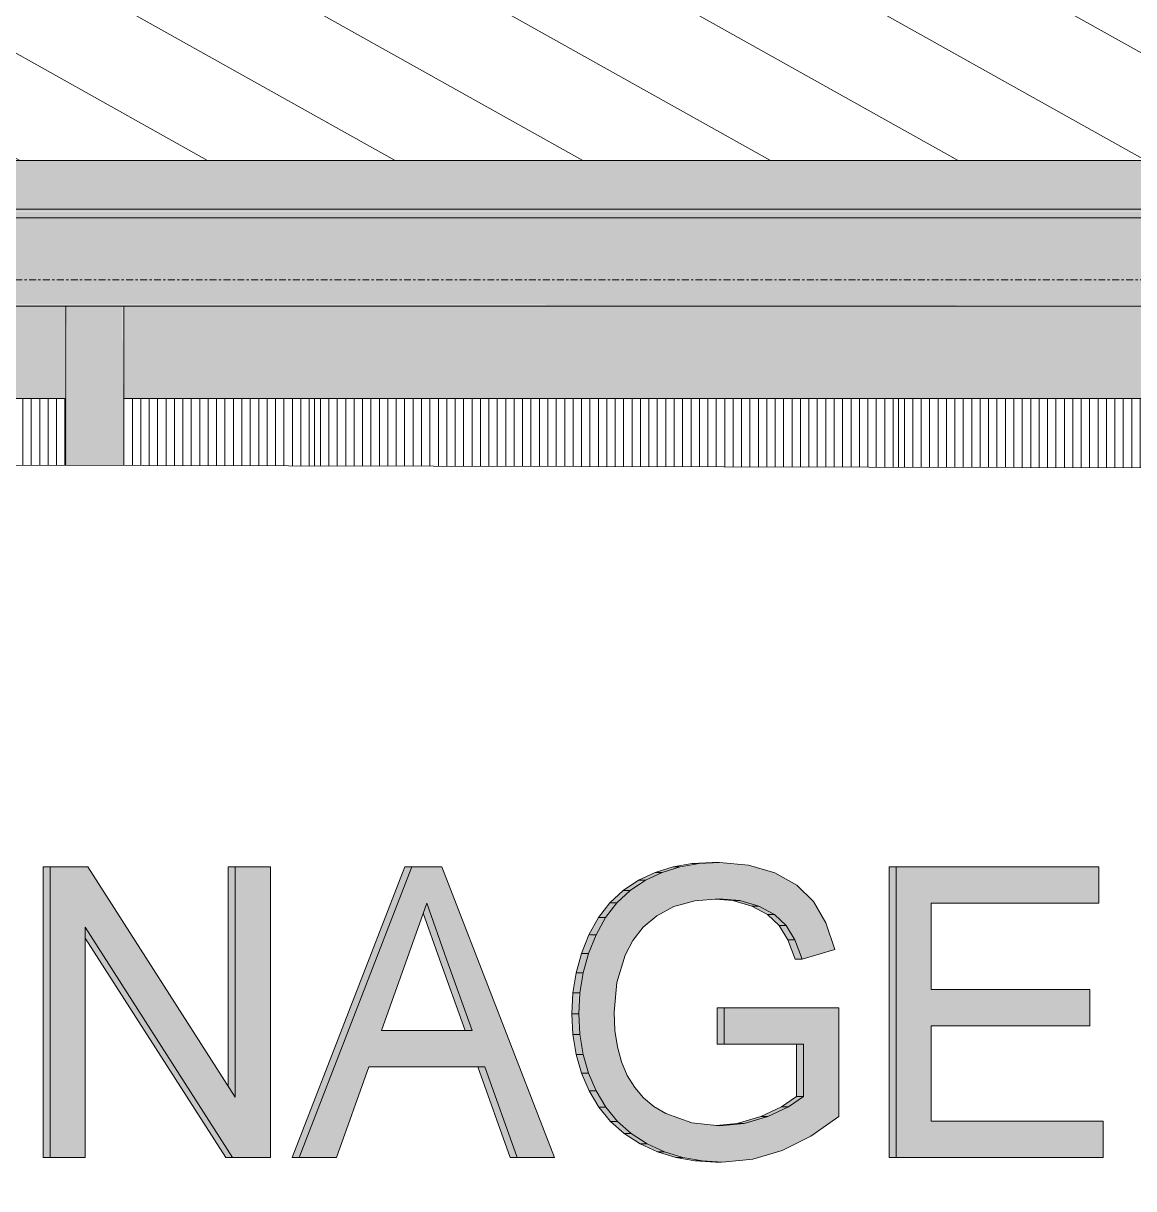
# Model space of a CAD drawing. Header units: millimetres. Extents: x -2361666 to -2009843, y -375 to 29863.
# Drawn here: x -2323532 to -2321613, y 13629 to 15643 of the extents above; entities that cross this region are included whole.
import ezdxf

# ---------------------------------------------------------------- set-up
doc = ezdxf.new("R2010")
doc.units = ezdxf.units.MM
doc.linetypes.add('AEC_Center', pattern=[24, 12, -4, 4, -4])
for name, color, linetype, lineweight in [('A-FLOR-LEVL', 51, 'Continuous', 5), ('A-GENM', 13, 'Continuous', 5), ('A-GLAZ-CURT', 52, 'Continuous', 5), ('A-ROOF', 132, 'Continuous', 5), ('A-ROOF-PATT', 132, 'Continuous', 5), ('P-SANR-FIXT', 6, 'Continuous', 5)]:
    doc.layers.add(name, color=color, linetype=linetype, lineweight=lineweight)

# ---------------------------------------------------------------- blocks, each defined once
blk = doc.blocks.new('Downpipe - Tee Spreader - Downpipe - Tee Spreader-V8-SOUTH EAST - PART B')
at = {"layer": 'P-SANR-FIXT'}
h = blk.add_hatch(color=256, dxfattribs=at)
h.paths.add_polyline_path([(-2323454, 11326.6), (-2323450.7, 11332.6), (-2323439.2, 11345.3), (-2323425.7, 11354.3), (-2323422.1, 11356.3), (-2323409.2, 11360.5), (-2323396.3, 11362), (-2323380.6, 11359.1), (-2323370.9, 11354.3), (-2323358.4, 11345.3), (-2323360.3, 12479.1), (-2323456.9, 12479), (-2323456.9, 11326.6)])
h.paths.add_polyline_path([(-2323358.4, 14879.1), (-2323360.5, 15154.5), (-2323456.9, 15154.5), (-2323456.3, 14879.3), (-2323358.6, 14879.1)])
for p, q in [((-2323458.4, 15155), (-2323458.4, 14879.3)), ((-2323358.4, 14879.1), (-2323358.4, 15155))]:
    blk.add_line(p, q, dxfattribs=at)
blk = doc.blocks.new('FP_67-SOUTH EAST - PART B')
at = {"layer": 'A-GENM'}
blk.add_line((-2321010.6, 14873.7), (-2321010.6, 14994.7), dxfattribs=at)
blk = doc.blocks.new('MulticellPanel_Polycarbonate_Danpal_1040w - Grey-V66-SOUTH EAST - PART B')
at = {"layer": 'A-GENM'}
h = blk.add_hatch(dxfattribs=at)
h.set_pattern_fill('FP_22', color=256, style=0, pattern_type=2)
h.set_pattern_definition([(90, (-2321514.535, 15017.768), (14.555, -9e-16), [])])
h.paths.add_polyline_path([(-2321012.9, 14873.7), (-2321012.9, 14994.7), (-2322016.2, 14994.7), (-2322016.2, 14876), (-2321036.6, 14873.8)])
blk.add_blockref('FP_67-SOUTH EAST - PART B', (0, 0), dxfattribs=at)
blk = doc.blocks.new('FP_69-SOUTH EAST - PART B')
at = {"layer": 'A-GENM'}
blk.add_line((-2322019.7, 14876), (-2322019.7, 14994.7), dxfattribs=at)
blk = doc.blocks.new('MulticellPanel_Polycarbonate_Danpal_1040w - Grey-V68-SOUTH EAST - PART B')
at = {"layer": 'A-GENM'}
h = blk.add_hatch(dxfattribs=at)
h.set_pattern_fill('FP_23', color=256, style=0, pattern_type=2)
h.set_pattern_definition([(90, (-2322523.671, 15017.768), (14.555, -9e-16), [])])
h.paths.add_polyline_path([(-2322022, 14876), (-2322022, 14994.7), (-2323025.3, 14994.7), (-2323025.3, 14878.3), (-2322032.8, 14876.1)])
blk.add_blockref('FP_69-SOUTH EAST - PART B', (0, 0), dxfattribs=at)
blk = doc.blocks.new('FP_71-SOUTH EAST - PART B')
at = {"layer": 'A-GENM'}
blk.add_line((-2323028.9, 14878.4), (-2323028.9, 14994.7), dxfattribs=at)
blk = doc.blocks.new('MulticellPanel_Polycarbonate_Danpal_1040w - Grey-V70-SOUTH EAST - PART B')
at = {"layer": 'A-GENM'}
h = blk.add_hatch(dxfattribs=at)
h.set_pattern_fill('FP_24', color=256, style=0, pattern_type=2)
h.set_pattern_definition([(90, (-2323532.807, 15017.768), (14.555, -9e-16), [])])
h.paths.add_polyline_path([(-2323031.1, 14878.4), (-2323031.1, 14994.7), (-2323358.4, 14994.7), (-2323358.4, 14879.1), (-2323087.6, 14878.5)])
h.paths.add_polyline_path([(-2323458.3, 14879.3), (-2323458.3, 14994.7), (-2324034.5, 14994.7), (-2324034.5, 14880.7), (-2323677.7, 14879.8)])
blk.add_blockref('FP_71-SOUTH EAST - PART B', (0, 0), dxfattribs=at)
blk = doc.blocks.new('Generic Models 13 - Generic Models 13-2262104-SOUTH EAST - PART B')
at = {"layer": 'A-GENM'}
blk.add_line((-2319853.7, 14871), (-2329556.9, 14893.4), dxfattribs=at)
blk = doc.blocks.new('Gutter 01 - Gutter 01-2642328-SOUTH EAST - PART B')
at = {"layer": 'A-GENM'}
for points in [[(-2339202, 15318.7), (-2318742.7, 15318.7), (-2318747.6, 15322.3), (-2339246.6, 15322.3), (-2339241.7, 15318.7)], [(-2339241, 15307.1), (-2318741.8, 15308.2), (-2318742.3, 15318.2), (-2318742.7, 15318.7), (-2339240.9, 15317.3), (-2339241, 15307.1)], [(-2339287.5, 15157.1), (-2318788.5, 15157.1), (-2318742.1, 15307.1), (-2339241, 15307.1), (-2339280.4, 15179.8)], [(-2339288.7, 15154.5), (-2318789.1, 15155.7), (-2318789.1, 15157.1), (-2339288.7, 15154.8), (-2339289.3, 15154.5)]]:
    blk.add_hatch(color=256, dxfattribs=at).paths.add_polyline_path(points)
for p, q in [((-2318747.6, 15322.3), (-2339246.6, 15322.3)), ((-2318742.1, 15307.1), (-2339241, 15307.1)), ((-2339289.3, 15154.5), (-2318790.3, 15154.5))]:
    blk.add_line(p, q, dxfattribs=at)

msp = doc.modelspace()

# ---------------------------------------------------------------- hatches: boundary and pattern name
at = {"layer": 'A-GENM'}
for points in [[(-2323497.7, 13682.7), (-2323485.8, 13682.7), (-2323485.8, 14185), (-2323497.9, 14185), (-2323497.9, 13682.7)], [(-2323485.8, 13682.7), (-2323424.9, 13682.7), (-2323424.9, 14080.7), (-2323170.3, 13682.7), (-2323105.1, 13682.7), (-2323105.1, 14185), (-2323166, 14185), (-2323166, 13787), (-2323420.6, 14185), (-2323485.8, 14185), (-2323485.8, 14015.6)], [(-2323166, 13787), (-2323166, 14185), (-2323178.1, 14185), (-2323178.1, 13805.9), (-2323170.3, 13793.7)], [(-2323055.1, 13682.7), (-2322860.5, 14185), (-2322872.6, 14185), (-2323067.2, 13682.7)], [(-2322323.8, 13674.8), (-2322271.5, 13679.8), (-2322220.4, 13694.7), (-2322170.8, 13719.4), (-2322122.7, 13753.9), (-2322122.7, 13941.7), (-2322320.7, 13941.7), (-2322320.7, 13878.9), (-2322183.6, 13878.9), (-2322183.6, 13788.1), (-2322220.4, 13765.3), (-2322253.9, 13751.2), (-2322286.5, 13741.6), (-2322328.7, 13737.6), (-2322376.4, 13743), (-2322423.8, 13760.4), (-2322442.1, 13771.1), (-2322460, 13786.1), (-2322475.4, 13803.9), (-2322488.2, 13824.5), (-2322498.2, 13847.9), (-2322506.3, 13880.4), (-2322509.6, 13902.6), (-2322511.1, 13933.9), (-2322506.3, 13985.1), (-2322492, 14032.5), (-2322478.6, 14057.8), (-2322456.9, 14084.1), (-2322437.3, 14100.8), (-2322407.6, 14116.5), (-2322371.7, 14126.6), (-2322325.8, 14129.7), (-2322293.7, 14126.9), (-2322261.1, 14117.4), (-2322233.3, 14102.3), (-2322213.7, 14084), (-2322198.4, 14059), (-2322185.9, 14025.9), (-2322129.7, 14042.2), (-2322145.2, 14088.6), (-2322166.5, 14125.3), (-2322195.3, 14153.6), (-2322233.3, 14175), (-2322278.5, 14188.3), (-2322329.6, 14192.7), (-2322371.7, 14189.5), (-2322407.6, 14181.8), (-2322428, 14175.5), (-2322460.7, 14159.5), (-2322492, 14136.3), (-2322506.3, 14122.9), (-2322525.8, 14097.5), (-2322546.4, 14057.8), (-2322555.3, 14035.6), (-2322567.3, 13985.1), (-2322570.1, 13967.3), (-2322572, 13931.4), (-2322570.1, 13895.4), (-2322560.2, 13845.9), (-2322555.2, 13828.6), (-2322542.2, 13797.8), (-2322525.5, 13769.7), (-2322505.2, 13745), (-2322475.4, 13720.2), (-2322442.1, 13701), (-2322423.8, 13692.6), (-2322376.4, 13679.9), (-2322358.8, 13676.8), (-2322325.8, 13674.9)], [(-2322440.1, 14175.5), (-2322428, 14175.5), (-2322397, 14185.1), (-2322409.1, 14185.1), (-2322428, 14179.2)], [(-2322407.6, 14185.1), (-2322397, 14185.1), (-2322409.1, 14185.1)], [(-2322035.8, 13682.7), (-2322023.7, 13682.7), (-2322023.7, 14185), (-2322035.8, 14185), (-2322035.8, 13724.5)], [(-2322023.7, 13682.7), (-2321665.8, 13682.7), (-2321665.8, 13745.5), (-2321962.8, 13745.5), (-2321962.8, 13910.3), (-2321688.6, 13910.3), (-2321688.6, 13973.1), (-2321962.8, 13973.1), (-2321962.8, 14122.2), (-2321673.4, 14122.2), (-2321673.4, 14185), (-2322023.7, 14185), (-2322023.7, 13724.5)], [(-2322492, 14144.6), (-2322483.1, 14144.6), (-2322460.7, 14162), (-2322469, 14162), (-2322495.2, 14144.6)], [(-2322456.9, 14162), (-2322428, 14175.5), (-2322440.1, 14175.5), (-2322469, 14162), (-2322460.7, 14162)], [(-2322506.1, 14123.1), (-2322483.1, 14144.6), (-2322495.2, 14144.6), (-2322518.2, 14123.1), (-2322506.3, 14123.1)], [(-2322800.6, 14025.9), (-2322834.7, 14122.2), (-2322840.7, 14105.1), (-2322812.7, 14025.9), (-2322808.7, 14025.9)], [(-2322525.8, 14097.5), (-2322506.3, 14123.1), (-2322518.2, 14123.1), (-2322537.9, 14097.5)], [(-2322261.1, 14117.4), (-2322293.7, 14126.9), (-2322305.8, 14126.9), (-2322273.2, 14117.4)], [(-2322233.8, 14102.8), (-2322261.1, 14117.4), (-2322273.2, 14117.4), (-2322245.9, 14102.8)], [(-2322225.7, 14084), (-2322213.7, 14084), (-2322233.8, 14102.8), (-2322245.9, 14102.8), (-2322230.7, 14088.6)], [(-2322554.4, 14067.9), (-2322542.3, 14067.9), (-2322525.8, 14097.5), (-2322537.9, 14097.5), (-2322551, 14074)], [(-2322198.4, 14059), (-2322213.7, 14084), (-2322225.3, 14083.2), (-2322210.5, 14059)], [(-2323182.3, 13682.7), (-2323170.3, 13682.7), (-2323424.9, 14080.7), (-2323424.9, 14061.8), (-2323263.4, 13809.3)], [(-2322567.4, 14035.6), (-2322555.3, 14035.6), (-2322542.3, 14067.9), (-2322555.3, 14065.7), (-2322564.6, 14042.6)], [(-2322185.9, 14025.9), (-2322198.4, 14059), (-2322210.5, 14059), (-2322198, 14025.9)], [(-2322768.6, 13902.4), (-2322756.5, 13902.4), (-2322800.6, 14025.9), (-2322812.7, 14025.9), (-2322794.6, 13975.2)], [(-2322576.7, 14002.1), (-2322564.6, 14002.1), (-2322555.3, 14035.6), (-2322567.4, 14035.6), (-2322574.2, 14011)], [(-2322570.1, 13967.3), (-2322564.6, 14002.1), (-2322576.7, 14002.1), (-2322582.2, 13967.3), (-2322572, 13967.3)], [(-2322572, 13931.4), (-2322572, 13967.3), (-2322582.2, 13967.3), (-2322584.1, 13931.4)], [(-2322325.8, 13878.9), (-2322320.7, 13878.9), (-2322320.7, 13941.7), (-2322332.8, 13941.7), (-2322332.8, 13878.9), (-2322328.7, 13878.9)], [(-2322582.2, 13895.4), (-2322570.1, 13895.4), (-2322572, 13931.4), (-2322584.1, 13931.4), (-2322582.6, 13902.4)], [(-2322572, 13861.1), (-2322564.5, 13861.1), (-2322572, 13895.4), (-2322582.2, 13895.4), (-2322576.6, 13861.1)], [(-2322560.2, 13828.6), (-2322555.2, 13828.6), (-2322564.5, 13861.1), (-2322576.6, 13861.1), (-2322567.3, 13828.6), (-2322564.5, 13828.6)], [(-2322195.7, 13788.1), (-2322183.6, 13788.1), (-2322183.6, 13878.9), (-2322195.7, 13878.9), (-2322195.7, 13841.5)], [(-2322690.7, 13682.7), (-2322678.6, 13682.7), (-2322734.3, 13839.6), (-2322746.4, 13839.6), (-2322734.3, 13805.6)], [(-2322542.2, 13797.8), (-2322555.2, 13828.6), (-2322567.3, 13828.6), (-2322554.3, 13797.8), (-2322546.4, 13797.8)], [(-2322525.5, 13769.7), (-2322542.2, 13797.8), (-2322554.3, 13797.8), (-2322537.6, 13769.7)], [(-2322209.6, 13770.4), (-2322183.6, 13788.1), (-2322195.7, 13788.1), (-2322220.4, 13770.4)], [(-2322506.3, 13745), (-2322506.3, 13746.4), (-2322525.5, 13769.7), (-2322537.6, 13769.7), (-2322517.3, 13745)], [(-2322254.5, 13753.7), (-2322244.9, 13753.9), (-2322209.6, 13770.4), (-2322221.7, 13770.4), (-2322257.4, 13753.7)], [(-2322488.2, 13724), (-2322481.3, 13724), (-2322506.3, 13745), (-2322517.3, 13745), (-2322493.4, 13724)], [(-2322286.5, 13741.6), (-2322245.3, 13753.7), (-2322257.4, 13753.7), (-2322298.6, 13741.6)], [(-2322460, 13706.4), (-2322453.9, 13706.4), (-2322481.3, 13724), (-2322493.4, 13724), (-2322466, 13706.4)], [(-2322423.8, 13692.6), (-2322453.9, 13706.4), (-2322466, 13706.4), (-2322435.9, 13692.6)], [(-2322392.1, 13682.7), (-2322423.8, 13692.6), (-2322435.9, 13692.6), (-2322404.2, 13682.7)], [(-2322370.9, 13676.8), (-2322358.8, 13676.8), (-2322376.4, 13677.8)]]:
    msp.add_hatch(color=256, dxfattribs=at).paths.add_polyline_path(points)
h = msp.add_hatch(color=256, dxfattribs=at)
h.paths.add_polyline_path([(-2323029, 13682.7), (-2322990.8, 13682.7), (-2322935.1, 13839.6), (-2322734.3, 13839.6), (-2322678.6, 13682.7), (-2322614.2, 13682.7), (-2322808.7, 14185), (-2322860.5, 14185), (-2323055.1, 13682.7)])
h.paths.add_polyline_path([(-2322912.8, 13902.4), (-2322834.7, 14122.1), (-2322756.5, 13902.4), (-2322911.8, 13902.4)])
at = {"layer": 'A-ROOF'}
h = msp.add_hatch(color=256, dxfattribs=at)
h.paths.add_polyline_path([(-2339289.3, 15154.5), (-2339287.5, 15157.1), (-2339287.5, 15159.6), (-2339241, 15317.3), (-2339241.7, 15318.7), (-2339246.6, 15322.3), (-2318830.4, 15322.3), (-2318830.4, 15380.2), (-2318830.4, 15383.2), (-2318830.4, 15406.3), (-2339329.4, 15406.2), (-2339329.4, 15156.5), (-2339289.3, 15154.5)])
h.paths.add_polyline_path([(-2339329.4, 14994.7), (-2338207.3, 14994.7), (-2338207.3, 15154.5), (-2339329.4, 15154.5)])
h.paths.add_polyline_path([(-2338107.3, 14994.7), (-2334520, 14994.7), (-2334520, 15154.5), (-2338107.3, 15154.5)])
h.paths.add_polyline_path([(-2334420, 14994.7), (-2330832.8, 14994.7), (-2330832.8, 15154.5), (-2334420, 15154.5)])
h.paths.add_polyline_path([(-2330732.8, 14994.7), (-2327145.6, 14994.7), (-2327145.6, 15154.5), (-2330732.8, 15154.5)])
h.paths.add_polyline_path([(-2327045.6, 14994.7), (-2323458.3, 14994.7), (-2323458.3, 15154.5), (-2327045.6, 15154.5), (-2327045.6, 15082.8)])
h.paths.add_polyline_path([(-2323358.4, 14994.7), (-2319771.1, 14994.7), (-2319771.1, 15154.5), (-2323358.4, 15154.5), (-2323358.4, 15126.3)])
h.paths.add_polyline_path([(-2319671.1, 14994.7), (-2318830.4, 14994.7), (-2318830.4, 15154.5), (-2319671.1, 15154.5), (-2319671.1, 15082.8)])
at = {"layer": 'A-ROOF-PATT'}
h = msp.add_hatch(dxfattribs=at)
h.set_pattern_fill('FP_5', color=256, style=0, pattern_type=2)
h.set_pattern_definition([(330.771, (-3800929.44, 417381.14), (328.892075, -2.537563), [])])
h.paths.add_polyline_path([(-2339329.4, 15406.2), (-2318830.4, 15406.3), (-2319737.4, 15911.6), (-2340947.2, 15911.6), (-2340117.6, 15689.5), (-2339940.4, 15690.9), (-2338994.7, 15437.8), (-2338994.7, 15434.8), (-2339418.1, 15430), (-2339348, 15411.2)])

# ---------------------------------------------------------------- linework, layer by layer
at = {"layer": 'A-FLOR-LEVL', "linetype": 'AEC_Center'}
msp.add_line((-2360866.1, 15200), (-2294238.6, 15200), dxfattribs=at)
at = {"layer": 'A-GENM'}
for p, q in [((-2323497.9, 13682.7), (-2323497.9, 14185)), ((-2323497.9, 14185), (-2323485.8, 14185)), ((-2323420.6, 14185), (-2323485.8, 14185)), ((-2323485.8, 14185), (-2323485.8, 13682.7)), ((-2323166, 13787), (-2323420.6, 14185)), ((-2323178.1, 13805.9), (-2323178.1, 14185)), ((-2323178.1, 14185), (-2323166, 14185)), ((-2323105.1, 14185), (-2323166, 14185)), ((-2323166, 14185), (-2323166, 13787)), ((-2323105.1, 13682.7), (-2323105.1, 14185)), ((-2323067.2, 13682.7), (-2322872.6, 14185)), ((-2322860.5, 14185), (-2323055.1, 13682.7)), ((-2322872.6, 14185), (-2322860.5, 14185)), ((-2322808.7, 14185), (-2322860.5, 14185)), ((-2322614.2, 13682.7), (-2322808.7, 14185)), ((-2322440.1, 14175.5), (-2322409.1, 14185.1)), ((-2322397, 14185.1), (-2322428, 14175.5)), ((-2322409.1, 14185.1), (-2322376, 14190.9)), ((-2322409.1, 14185.1), (-2322397, 14185.1)), ((-2322363.9, 14190.9), (-2322397, 14185.1)), ((-2322376, 14190.9), (-2322340.7, 14192.8)), ((-2322376, 14190.9), (-2322363.9, 14190.9)), ((-2322328.7, 14192.8), (-2322363.9, 14190.9)), ((-2322340.7, 14192.8), (-2322328.7, 14192.8)), ((-2322278.5, 14188.3), (-2322328.7, 14192.8)), ((-2322233.3, 14175), (-2322278.5, 14188.3)), ((-2322035.8, 13682.7), (-2322035.8, 14185)), ((-2322035.8, 14185), (-2322023.7, 14185)), ((-2321673.4, 14185), (-2322023.7, 14185)), ((-2322023.7, 14185), (-2322023.7, 13682.7)), ((-2321673.4, 14122.2), (-2321673.4, 14185)), ((-2322495.2, 14144.6), (-2322469, 14162)), ((-2322456.9, 14162), (-2322483.1, 14144.6)), ((-2322469, 14162), (-2322440.1, 14175.5)), ((-2322469, 14162), (-2322456.9, 14162)), ((-2322428, 14175.5), (-2322456.9, 14162)), ((-2322440.1, 14175.5), (-2322428, 14175.5)), ((-2322195.3, 14153.6), (-2322233.3, 14175)), ((-2322518.2, 14123.1), (-2322495.2, 14144.6)), ((-2322483.1, 14144.6), (-2322506.1, 14123.1)), ((-2322495.2, 14144.6), (-2322483.1, 14144.6)), ((-2322166.5, 14125.3), (-2322195.3, 14153.6)), ((-2322865.1, 14036.7), (-2322834.7, 14122.2)), ((-2322834.7, 14122.2), (-2322800.6, 14025.9)), ((-2322537.9, 14097.5), (-2322518.2, 14123.1)), ((-2322506.1, 14123.1), (-2322525.8, 14097.5)), ((-2322518.2, 14123.1), (-2322506.1, 14123.1)), ((-2322407.6, 14116.5), (-2322371.7, 14126.6)), ((-2322371.7, 14126.6), (-2322329.6, 14130)), ((-2322305.8, 14126.9), (-2322335.9, 14129.5)), ((-2322329.6, 14130), (-2322293.7, 14126.9)), ((-2322273.2, 14117.4), (-2322305.8, 14126.9)), ((-2322305.8, 14126.9), (-2322293.7, 14126.9)), ((-2322293.7, 14126.9), (-2322261.1, 14117.4)), ((-2322145.2, 14088.6), (-2322166.5, 14125.3)), ((-2321962.8, 13973.1), (-2321962.8, 14122.2)), ((-2321962.8, 14122.2), (-2321673.4, 14122.2)), ((-2322812.7, 14025.9), (-2322840.8, 14105.1)), ((-2322437.3, 14100.8), (-2322407.6, 14116.5)), ((-2322245.9, 14102.8), (-2322273.2, 14117.4)), ((-2322273.2, 14117.4), (-2322261.1, 14117.4)), ((-2322261.1, 14117.4), (-2322233.8, 14102.8)), ((-2322225.7, 14084), (-2322245.9, 14102.8)), ((-2322245.9, 14102.8), (-2322233.8, 14102.8)), ((-2322233.8, 14102.8), (-2322213.7, 14084)), ((-2322554.4, 14067.9), (-2322537.9, 14097.5)), ((-2322525.8, 14097.5), (-2322542.3, 14067.9)), ((-2322537.9, 14097.5), (-2322525.8, 14097.5)), ((-2322478.6, 14057.8), (-2322460.7, 14080.9)), ((-2322460.7, 14080.9), (-2322437.3, 14100.8)), ((-2322210.5, 14059), (-2322225.7, 14084)), ((-2322225.7, 14084), (-2322213.7, 14084)), ((-2322213.7, 14084), (-2322198.4, 14059)), ((-2322129.7, 14042.2), (-2322145.2, 14088.6)), ((-2323424.9, 13682.7), (-2323424.9, 14080.7)), ((-2323424.9, 14080.7), (-2323170.3, 13682.7)), ((-2323182.3, 13682.7), (-2323424.9, 14061.8)), ((-2322567.4, 14035.6), (-2322554.4, 14067.9)), ((-2322542.3, 14067.9), (-2322555.3, 14035.6)), ((-2322554.4, 14067.9), (-2322542.3, 14067.9)), ((-2322492, 14032.5), (-2322478.6, 14057.8)), ((-2322198, 14025.9), (-2322210.5, 14059)), ((-2322210.5, 14059), (-2322198.4, 14059)), ((-2322198.4, 14059), (-2322185.9, 14025.9)), ((-2322185.9, 14025.9), (-2322129.7, 14042.2)), ((-2322912.8, 13902.4), (-2322865.1, 14036.7)), ((-2322768.6, 13902.4), (-2322812.7, 14025.9)), ((-2322800.6, 14025.9), (-2322756.5, 13902.4)), ((-2322576.7, 14002.1), (-2322567.4, 14035.6)), ((-2322567.4, 14035.6), (-2322555.3, 14035.6)), ((-2322555.3, 14035.6), (-2322564.6, 14002.1)), ((-2322506.3, 13985.1), (-2322492, 14032.5)), ((-2322198, 14025.9), (-2322185.9, 14025.9)), ((-2322582.2, 13967.3), (-2322576.7, 14002.1)), ((-2322576.7, 14002.1), (-2322564.6, 14002.1)), ((-2322564.6, 14002.1), (-2322570.1, 13967.3)), ((-2322511.1, 13933.9), (-2322506.3, 13985.1)), ((-2322584.1, 13931.4), (-2322582.2, 13967.3)), ((-2322582.2, 13967.3), (-2322570.1, 13967.3)), ((-2322570.1, 13967.3), (-2322572, 13931.4)), ((-2321688.6, 13973.1), (-2321962.8, 13973.1)), ((-2321688.6, 13910.3), (-2321688.6, 13973.1)), ((-2322332.8, 13878.9), (-2322332.8, 13941.7)), ((-2322332.8, 13941.7), (-2322320.7, 13941.7)), ((-2322122.7, 13941.7), (-2322320.7, 13941.7)), ((-2322320.7, 13941.7), (-2322320.7, 13878.9)), ((-2322122.7, 13753.9), (-2322122.7, 13941.7)), ((-2322582.2, 13895.4), (-2322584.1, 13931.4)), ((-2322584.1, 13931.4), (-2322572, 13931.4)), ((-2322572, 13931.4), (-2322570.1, 13895.4)), ((-2322509.6, 13902.6), (-2322511.1, 13933.9)), ((-2322756.5, 13902.4), (-2322912.8, 13902.4)), ((-2322505.3, 13873.9), (-2322509.6, 13902.6)), ((-2321962.8, 13745.5), (-2321962.8, 13910.3)), ((-2321962.8, 13910.3), (-2321688.6, 13910.3)), ((-2322576.6, 13861.1), (-2322582.2, 13895.4)), ((-2322582.2, 13895.4), (-2322570.1, 13895.4)), ((-2322570.1, 13895.4), (-2322564.5, 13861.1)), ((-2322567.3, 13828.6), (-2322576.6, 13861.1)), ((-2322576.6, 13861.1), (-2322564.5, 13861.1)), ((-2322564.5, 13861.1), (-2322555.2, 13828.6)), ((-2322498.2, 13847.9), (-2322505.3, 13873.9)), ((-2322320.7, 13878.9), (-2322332.8, 13878.9)), ((-2322320.7, 13878.9), (-2322183.6, 13878.9)), ((-2322195.7, 13788.1), (-2322195.7, 13878.9)), ((-2322183.6, 13878.9), (-2322183.6, 13788.1)), ((-2322990.8, 13682.7), (-2322935.1, 13839.6)), ((-2322935.1, 13839.6), (-2322734.3, 13839.6)), ((-2322690.7, 13682.7), (-2322746.4, 13839.6)), ((-2322734.3, 13839.6), (-2322678.6, 13682.7)), ((-2322488.2, 13824.5), (-2322498.2, 13847.9)), ((-2322554.3, 13797.8), (-2322567.3, 13828.6)), ((-2322567.3, 13828.6), (-2322555.2, 13828.6)), ((-2322555.2, 13828.6), (-2322542.2, 13797.8)), ((-2322475.4, 13803.9), (-2322488.2, 13824.5)), ((-2322460, 13786.1), (-2322475.4, 13803.9)), ((-2322537.6, 13769.7), (-2322554.3, 13797.8)), ((-2322554.3, 13797.8), (-2322542.2, 13797.8)), ((-2322542.2, 13797.8), (-2322525.5, 13769.7)), ((-2322442.1, 13771.1), (-2322460, 13786.1)), ((-2322221.7, 13770.4), (-2322195.7, 13788.1)), ((-2322183.6, 13788.1), (-2322209.6, 13770.4)), ((-2322195.7, 13788.1), (-2322183.6, 13788.1)), ((-2322517.3, 13745), (-2322537.6, 13769.7)), ((-2322537.6, 13769.7), (-2322525.5, 13769.7)), ((-2322525.5, 13769.7), (-2322505.2, 13745)), ((-2322421.5, 13759), (-2322442.1, 13771.1)), ((-2322376.4, 13743), (-2322421.5, 13759)), ((-2322257.4, 13753.7), (-2322221.7, 13770.4)), ((-2322209.6, 13770.4), (-2322245.3, 13753.7)), ((-2322221.7, 13770.4), (-2322209.6, 13770.4)), ((-2322493.4, 13724), (-2322517.3, 13745)), ((-2322517.3, 13745), (-2322505.2, 13745)), ((-2322505.2, 13745), (-2322481.3, 13724)), ((-2322328.7, 13737.6), (-2322376.4, 13743)), ((-2322334.2, 13738.2), (-2322298.6, 13741.6)), ((-2322286.5, 13741.6), (-2322328.7, 13737.6)), ((-2322298.6, 13741.6), (-2322257.4, 13753.7)), ((-2322298.6, 13741.6), (-2322286.5, 13741.6)), ((-2322245.3, 13753.7), (-2322286.5, 13741.6)), ((-2322257.4, 13753.7), (-2322245.3, 13753.7)), ((-2322170.8, 13719.4), (-2322122.7, 13753.9)), ((-2321665.8, 13745.5), (-2321962.8, 13745.5)), ((-2321665.8, 13682.7), (-2321665.8, 13745.5)), ((-2322466, 13706.4), (-2322493.4, 13724)), ((-2322493.4, 13724), (-2322481.3, 13724)), ((-2322481.3, 13724), (-2322453.9, 13706.4)), ((-2322220.4, 13694.7), (-2322170.8, 13719.4)), ((-2322435.9, 13692.6), (-2322466, 13706.4)), ((-2322466, 13706.4), (-2322453.9, 13706.4)), ((-2322453.9, 13706.4), (-2322423.8, 13692.6)), ((-2323485.8, 13682.7), (-2323497.9, 13682.7)), ((-2323485.8, 13682.7), (-2323424.9, 13682.7)), ((-2323182.3, 13682.7), (-2323170.3, 13682.7)), ((-2323170.3, 13682.7), (-2323105.1, 13682.7)), ((-2323055.1, 13682.7), (-2323067.2, 13682.7)), ((-2323055.1, 13682.7), (-2322990.8, 13682.7)), ((-2322690.7, 13682.7), (-2322678.6, 13682.7)), ((-2322678.6, 13682.7), (-2322614.2, 13682.7)), ((-2322404.2, 13682.7), (-2322435.9, 13692.6)), ((-2322435.9, 13692.6), (-2322423.8, 13692.6)), ((-2322423.8, 13692.6), (-2322392.1, 13682.7)), ((-2322370.9, 13676.8), (-2322404.2, 13682.7)), ((-2322404.2, 13682.7), (-2322392.1, 13682.7)), ((-2322392.1, 13682.7), (-2322358.8, 13676.8)), ((-2322323.8, 13674.8), (-2322271.5, 13679.8)), ((-2322271.5, 13679.8), (-2322220.4, 13694.7)), ((-2322023.7, 13682.7), (-2322035.8, 13682.7)), ((-2322023.7, 13682.7), (-2321665.8, 13682.7)), ((-2322335.9, 13674.8), (-2322370.9, 13676.8)), ((-2322370.9, 13676.8), (-2322358.8, 13676.8)), ((-2322358.8, 13676.8), (-2322323.8, 13674.8)), ((-2322335.9, 13674.8), (-2322325.8, 13674.8))]:
    msp.add_line(p, q, dxfattribs=at)
at = {"layer": 'A-ROOF'}
for p, q in [((-2339329.4, 15406.2), (-2318830.4, 15406.3)), ((-2323458.2, 14994.7), (-2327045.7, 14994.7)), ((-2319771, 14994.7), (-2323358.5, 14994.7))]:
    msp.add_line(p, q, dxfattribs=at)

# ---------------------------------------------------------------- block references
at = {"layer": 'A-GENM'}
for name in ['Gutter 01 - Gutter 01-2642328-SOUTH EAST - PART B', 'Generic Models 13 - Generic Models 13-2262104-SOUTH EAST - PART B']:
    msp.add_blockref(name, (0, 0), dxfattribs=at)
at = {"layer": 'A-GLAZ-CURT'}
for name in ['MulticellPanel_Polycarbonate_Danpal_1040w - Grey-V70-SOUTH EAST - PART B', 'MulticellPanel_Polycarbonate_Danpal_1040w - Grey-V68-SOUTH EAST - PART B', 'MulticellPanel_Polycarbonate_Danpal_1040w - Grey-V66-SOUTH EAST - PART B']:
    msp.add_blockref(name, (0, 0), dxfattribs=at)
at = {"layer": 'P-SANR-FIXT'}
msp.add_blockref('Downpipe - Tee Spreader - Downpipe - Tee Spreader-V8-SOUTH EAST - PART B', (0, 0), dxfattribs=at)

doc.saveas('drawing.dxf')
